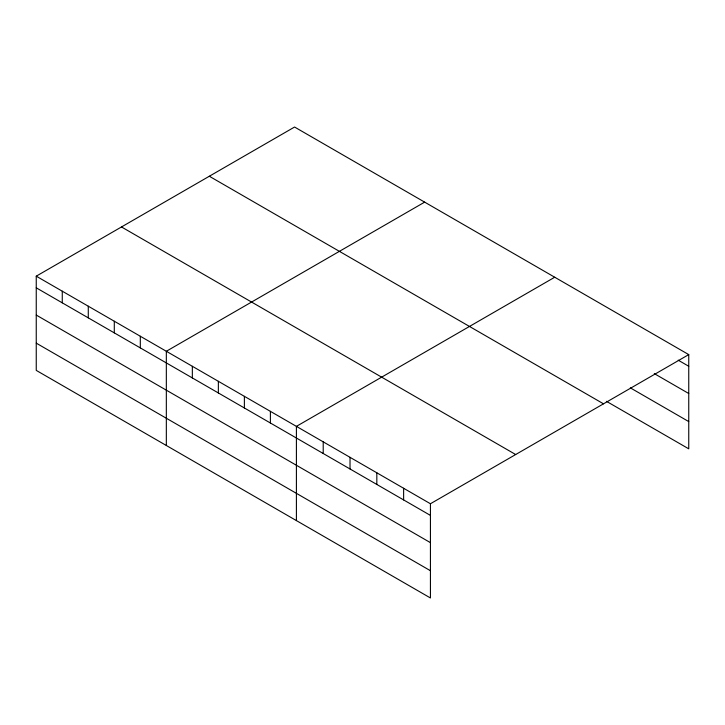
<?xml version="1.0" encoding="UTF-8"?>
<svg xmlns="http://www.w3.org/2000/svg" width="725" height="725" viewBox="0 0 725 725"><rect width="100%" height="100%" fill="white"/><g stroke="black" fill="none" stroke-linecap="round" stroke-linejoin="round"><path stroke-width="1.09" d="M430.433 542.644L430.433 503.748L36.25 276.171L36.25 370.393L430.433 597.971L430.433 542.644L36.25 315.067M606.426 401.306L688.75 448.829L688.75 354.607L294.567 127.029L36.25 276.171M424.651 202.13L166.333 351.272L166.333 445.494M554.725 277.231L296.407 426.373L296.407 520.595M430.433 503.748L688.75 354.607M678.219 360.18L688.75 366.261M654.285 373.611L688.75 393.512M630.351 387.866L688.75 421.587M209.326 176.248L603.508 403.825M121.492 226.952L515.674 454.53M36.25 287.816L430.433 515.403M36.25 343.142L430.433 570.72M403.626 488.269L403.626 499.924M376.828 472.791L376.828 484.445M350.021 457.321L350.021 468.975M323.214 441.842L323.214 453.497M270.398 411.347L270.398 423.001M244.379 396.33L244.379 407.985M218.361 381.305L218.361 392.959M192.343 366.288L192.343 377.942M140.315 336.246L140.315 347.9M114.296 321.229L114.296 332.884M88.278 306.204L88.278 317.858M62.268 291.187L62.268 302.842"/></g></svg>
